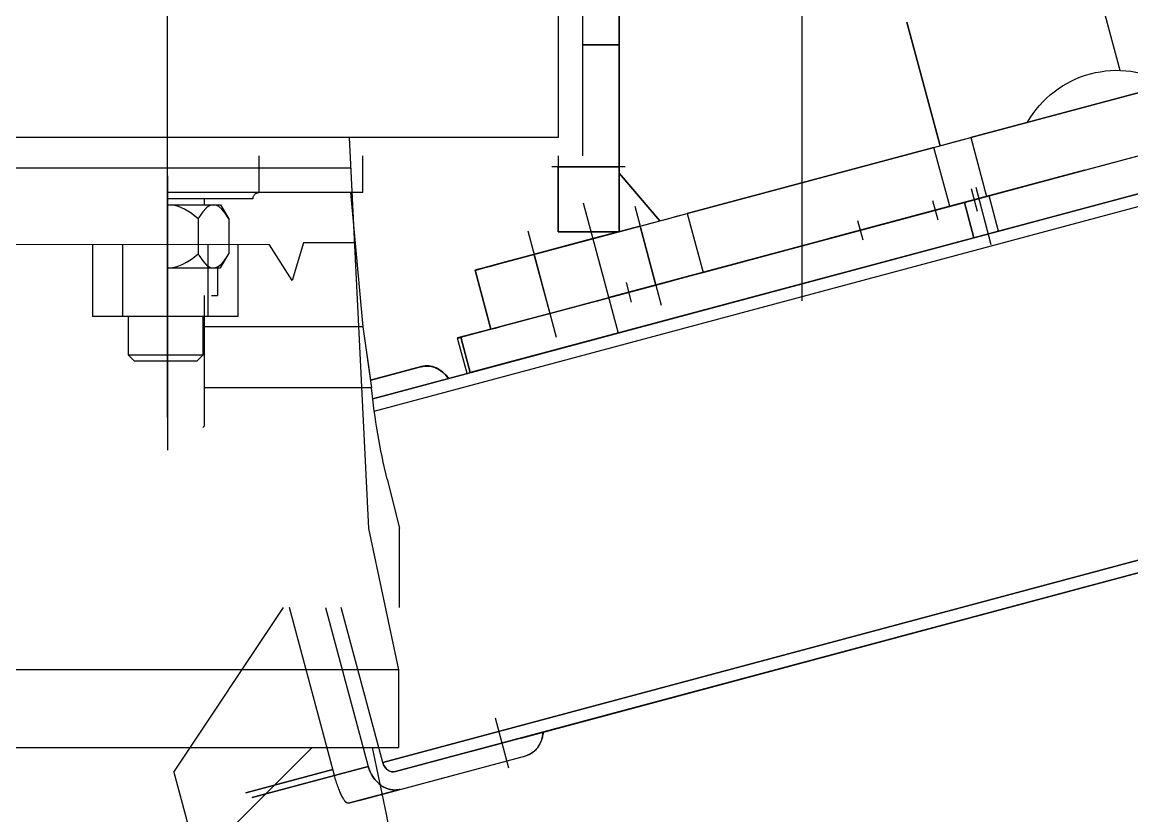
# Model space of a CAD drawing. Extents: x 39751 to 116307, y -36149 to -14965.
# Drawn here: x 65673.5 to 65855.4, y -20790.2 to -20660.1 of the extents above; entities that cross this region are included whole.
import ezdxf

# ---------------------------------------------------------------- set-up
doc = ezdxf.new("R2010")
doc.units = 0
doc.header["$LTSCALE"] = 1500
doc.linetypes.add('DASHDOT', pattern=[25.4, 12.7, -6.35, 0, -6.35])
doc.linetypes.add('PHANTOM', pattern=[0.95, 0.76, -0.05, 0.02, -0.05, 0.02, -0.05])
doc.layers.add('01', color=7, linetype='Continuous')

# ---------------------------------------------------------------- blocks, each defined once
blk = doc.blocks.new('A$C2D1C109C')
for p, q in [((150.67, 943.67), (150.67, 782.67)), ((214.67, 736.76), (214.67, 823.07)), ((184.92, 782.67), (181.74, 718.55)), ((184.06, 765.38), (192.38, 765.38)), ((192.38, 765.38), (194.24, 759.21)), ((194.24, 759.21), (197.94, 765.06)), ((203.15, 765.06), (203.15, 753.31)), ((208.09, 765.06), (208.09, 753.31)), ((222.05, 765.06), (222.05, 753.31)), ((226.98, 765.06), (226.98, 753.31)), ((203.15, 753.31), (226.98, 753.31)), ((206.17, 753.31), (223.8, 753.31)), ((208.88, 753.31), (208.88, 746.99)), ((221.1, 746.99), (221.1, 753.31)), ((208.88, 746.99), (209.88, 745.99)), ((208.88, 746.99), (221.1, 746.99)), ((209.88, 745.99), (220.1, 745.99)), ((220.1, 745.99), (221.1, 746.99)), ((181.74, 718.55), (176.82, 695.37)), ((176.82, 695.37), (176.82, 682.67)), ((190.95, 682.67), (212.26, 661.4))]:
    blk.add_line(p, q)
at = {"linetype": 'DASHDOT', "ltscale": 0.339619}
blk.add_line((110.67, 755.88), (110.67, 891.73), dxfattribs=at)
at = {"ltscale": 0.122096}
for p, q in [((140.67, 776.8), (140.67, 825.64)), ((140.67, 825.64), (140.67, 776.8))]:
    blk.add_line(p, q, dxfattribs=at)
at = {"ltscale": 0.039349}
blk.add_line((58.53, 793.65), (62.61, 808.85), dxfattribs=at)
blk.add_line((58.53, 793.65), (62.61, 808.85), dxfattribs=at)
at = {"ltscale": 0.039272}
blk.add_line((58.54, 793.65), (62.61, 808.82), dxfattribs=at)
blk.add_line((58.54, 793.65), (62.61, 808.82), dxfattribs=at)
blk.add_line((58.54, 793.65), (62.61, 808.82), dxfattribs=at)
at = {"ltscale": 0.019398}
blk.add_line((140.67, 805.61), (140.67, 797.85), dxfattribs=at)
at = {"linetype": 'PHANTOM', "ltscale": 0.064947}
blk.add_line((146.66, 805.61), (146.66, 779.63), dxfattribs=at)
at = {"ltscale": 0.003354}
blk.add_line((140.67, 802.64), (140.67, 801.3), dxfattribs=at)
at = {"ltscale": 0.052406}
for p, q in [((93.49, 801.55), (88.06, 781.3)), ((88.06, 781.3), (93.49, 801.55)), ((88.06, 781.3), (93.49, 801.55))]:
    blk.add_line(p, q, dxfattribs=at)
at = {"ltscale": 0.00294}
blk.add_line((140.67, 801.3), (140.67, 800.12), dxfattribs=at)
at = {"ltscale": 0.002412}
blk.add_line((140.67, 800.12), (140.67, 799.16), dxfattribs=at)
at = {"ltscale": 0.001792}
blk.add_line((140.67, 799.16), (140.67, 798.44), dxfattribs=at)
at = {"ltscale": 0.135205}
for p, q in [((83.02, 782.65), (30.78, 796.65)), ((30.78, 796.65), (83.02, 782.65))]:
    blk.add_line(p, q, dxfattribs=at)
at = {"ltscale": 0.001104}
blk.add_line((140.67, 798.44), (140.67, 798), dxfattribs=at)
at = {"ltscale": 0.000372314}
blk.add_line((140.67, 798), (140.67, 797.85), dxfattribs=at)
at = {"ltscale": 0.05}
blk.add_line((140.67, 777.85), (140.67, 797.85), dxfattribs=at)
at = {"ltscale": 0.015}
for p, q in [((140.67, 797.85), (146.67, 797.85)), ((78.46, 767.31), (80.02, 773.1)), ((78.46, 767.31), (80.02, 773.1)), ((82.5, 766.22), (84.05, 772.02)), ((84.05, 772.02), (82.5, 766.22)), ((166.6, 749.9), (165.05, 744.11)), ((165.05, 744.11), (166.6, 749.9)), ((165.57, 743.96), (167.13, 749.76))]:
    blk.add_line(p, q, dxfattribs=at)
at = {"ltscale": 0.014999}
blk.add_line((146.66, 797.85), (140.67, 797.85), dxfattribs=at)
blk.add_line((146.66, 797.85), (140.67, 797.85), dxfattribs=at)
at = {"ltscale": 0.000241089}
blk.add_line((140.67, 797.85), (140.67, 797.76), dxfattribs=at)
at = {"ltscale": 0.000720215}
blk.add_line((140.67, 797.76), (140.67, 797.47), dxfattribs=at)
at = {"ltscale": 0.001192}
blk.add_line((140.67, 797.47), (140.67, 796.99), dxfattribs=at)
at = {"ltscale": 0.001653}
blk.add_line((140.67, 796.99), (140.67, 796.33), dxfattribs=at)
at = {"ltscale": 0.002098}
blk.add_line((140.67, 796.33), (140.67, 795.49), dxfattribs=at)
at = {"ltscale": 0.002522}
blk.add_line((140.67, 795.49), (140.67, 794.48), dxfattribs=at)
at = {"ltscale": 0.002923}
blk.add_line((140.67, 794.48), (140.67, 793.31), dxfattribs=at)
at = {"ltscale": 0.003296}
blk.add_line((140.67, 793.31), (140.67, 791.99), dxfattribs=at)
at = {"ltscale": 0.003635}
blk.add_line((140.67, 791.99), (140.67, 790.54), dxfattribs=at)
at = {"ltscale": 0.003941}
blk.add_line((140.67, 790.54), (140.67, 788.96), dxfattribs=at)
at = {"ltscale": 0.004208}
blk.add_line((140.67, 788.96), (140.67, 787.28), dxfattribs=at)
at = {"ltscale": 0.135206}
blk.add_line((80.43, 772.99), (28.19, 786.99), dxfattribs=at)
blk.add_line((80.43, 772.99), (28.19, 786.99), dxfattribs=at)
at = {"ltscale": 0.004436}
blk.add_line((140.67, 787.28), (140.67, 785.51), dxfattribs=at)
at = {"ltscale": 0.114682}
blk.add_line((80.02, 773.1), (35.71, 784.97), dxfattribs=at)
blk.add_line((80.02, 773.1), (35.71, 784.97), dxfattribs=at)
at = {"ltscale": 0.00462}
blk.add_line((140.67, 785.51), (140.67, 783.66), dxfattribs=at)
at = {"ltscale": 0.025}
for p, q in [((83.02, 782.65), (80.43, 772.99)), ((83.02, 782.65), (80.43, 772.99)), ((86.46, 771.37), (89.05, 781.03)), ((86.46, 771.37), (89.05, 781.03)), ((150.67, 777.85), (140.67, 777.85)), ((150.67, 777.85), (140.67, 777.85)), ((129.48, 770.2), (126.89, 760.54)), ((129.48, 770.2), (126.89, 760.54)), ((134.63, 758.47), (137.22, 768.13)), ((134.63, 758.47), (137.22, 768.13)), ((140.67, 767.2), (150.67, 767.2)), ((140.67, 767.2), (150.67, 767.2)), ((150.67, 767.2), (140.67, 767.2)), ((140.67, 767.2), (150.67, 767.2)), ((154.61, 763.47), (152.02, 753.81)), ((154.61, 763.47), (152.02, 753.81)), ((164.27, 760.88), (154.61, 763.47)), ((161.68, 751.22), (164.27, 760.88)), ((164.27, 760.88), (161.68, 751.22)), ((152.02, 753.81), (161.68, 751.22))]:
    blk.add_line(p, q, dxfattribs=at)
at = {"ltscale": 0.00645}
blk.add_line((85.51, 781.98), (83.02, 782.65), dxfattribs=at)
at = {"ltscale": 0.015615}
for p, q in [((89.05, 781.03), (83.02, 782.65)), ((80.43, 772.99), (86.46, 771.37))]:
    blk.add_line(p, q, dxfattribs=at)
at = {"ltscale": 0.00476}
blk.add_line((140.67, 783.66), (140.67, 781.75), dxfattribs=at)
at = {"ltscale": 0.13}
for p, q in [((101.13, 767.44), (50.9, 780.9)), ((139.08, 757.28), (88.85, 770.73))]:
    blk.add_line(p, q, dxfattribs=at)
at = {"ltscale": 0.009165}
blk.add_line((89.05, 781.03), (85.51, 781.98), dxfattribs=at)
at = {"ltscale": 0.104629}
for p, q in [((129.48, 770.2), (89.05, 781.03)), ((89.05, 781.03), (129.48, 770.2))]:
    blk.add_line(p, q, dxfattribs=at)
at = {"ltscale": 0.004854}
blk.add_line((140.67, 781.75), (140.67, 779.81), dxfattribs=at)
at = {"ltscale": 0.0049}
blk.add_line((140.67, 779.81), (140.67, 777.85), dxfattribs=at)
at = {"ltscale": 0.004453}
blk.add_line((150.67, 779.63), (150.67, 777.85), dxfattribs=at)
blk.add_line((150.67, 779.63), (150.67, 777.85), dxfattribs=at)
at = {"linetype": 'PHANTOM', "ltscale": 0.015}
for p, q in [((182.67, 773.63), (182.67, 779.63)), ((199.67, 773.63), (199.67, 779.63))]:
    blk.add_line(p, q, dxfattribs=at)
at = {"linetype": 'PHANTOM', "ltscale": 0.015005}
blk.add_line((182.67, 773.63), (182.67, 779.63), dxfattribs=at)
at = {"linetype": 'DASHDOT', "ltscale": 0.018}
blk.add_line((214.67, 773.03), (214.67, 780.23), dxfattribs=at)
at = {"ltscale": 0.363802}
for p, q in [((181.04, 739.82), (40.47, 777.49)), ((40.47, 777.49), (181.04, 739.82))]:
    blk.add_line(p, q, dxfattribs=at)
at = {"ltscale": 0.030923}
blk.add_line((76.31, 774.1), (64.36, 777.3), dxfattribs=at)
at = {"ltscale": 0.095169}
blk.add_line((64.36, 777.3), (101.13, 767.44), dxfattribs=at)
at = {"ltscale": 0.025704}
for p, q in [((133.97, 769), (140.67, 776.8)), ((140.67, 776.8), (133.97, 769))]:
    blk.add_line(p, q, dxfattribs=at)
at = {"linetype": 'DASHDOT', "ltscale": 0.030001}
blk.add_line((139.67, 777.85), (151.67, 777.85), dxfattribs=at)
at = {"ltscale": 0.026621}
for p, q in [((140.67, 777.85), (140.67, 767.2)), ((140.67, 777.85), (140.67, 767.2)), ((150.67, 767.2), (150.67, 777.85)), ((150.67, 777.85), (150.67, 767.2))]:
    blk.add_line(p, q, dxfattribs=at)
at = {"ltscale": 0.023985}
for p, q in [((140.67, 776.8), (140.67, 767.2)), ((140.67, 776.8), (140.67, 767.2)), ((140.67, 767.2), (140.67, 776.8)), ((140.67, 776.8), (140.67, 767.2))]:
    blk.add_line(p, q, dxfattribs=at)
at = {"ltscale": 0.360416}
blk.add_line((180.79, 737.82), (41.54, 775.13), dxfattribs=at)
blk.add_line((180.79, 737.82), (41.54, 775.13), dxfattribs=at)
at = {"linetype": 'DASHDOT', "ltscale": 0.1125}
blk.add_line((214.67, 776.38), (214.67, 731.38), dxfattribs=at)
at = {"ltscale": 0.015955}
blk.add_line((82.47, 772.44), (76.31, 774.1), dxfattribs=at)
at = {"linetype": 'DASHDOT', "ltscale": 0.024268}
blk.add_line((79.65, 765.07), (82.16, 774.45), dxfattribs=at)
at = {"ltscale": 0.010445}
blk.add_line((84.05, 772.02), (80.02, 773.1), dxfattribs=at)
at = {"ltscale": 0.001281}
for p, q in [((80.51, 772.97), (80.02, 773.1)), ((78.96, 767.17), (78.46, 767.31))]:
    blk.add_line(p, q, dxfattribs=at)
at = {"ltscale": 0.006451}
blk.add_line((82.92, 772.32), (80.43, 772.99), dxfattribs=at)
at = {"linetype": 'DASHDOT', "ltscale": 0.009572}
blk.add_line((82.97, 774.29), (81.98, 770.59), dxfattribs=at)
at = {"linetype": 'PHANTOM', "ltscale": 0.055226}
blk.add_line((184.67, 773.63), (182.67, 751.63), dxfattribs=at)
blk.add_line((184.67, 773.63), (182.67, 751.63), dxfattribs=at)
at = {"linetype": 'PHANTOM', "ltscale": 0.022446}
blk.add_line((182.67, 773.63), (191.64, 773.63), dxfattribs=at)
at = {"linetype": 'PHANTOM', "ltscale": 0.037524}
blk.add_line((184.67, 773.63), (199.67, 773.63), dxfattribs=at)
at = {"linetype": 'PHANTOM', "ltscale": 0.020054}
blk.add_line((191.64, 773.63), (199.67, 773.63), dxfattribs=at)
at = {"linetype": 'PHANTOM', "ltscale": 0.0375}
blk.add_line((199.67, 773.63), (214.67, 773.63), dxfattribs=at)
at = {"ltscale": 0.001397}
blk.add_line((81.05, 772.82), (80.51, 772.97), dxfattribs=at)
at = {"ltscale": 0.00146}
for p, q in [((81.62, 772.67), (81.05, 772.82)), ((80.06, 766.88), (79.5, 767.03))]:
    blk.add_line(p, q, dxfattribs=at)
at = {"ltscale": 0.001466}
for p, q in [((82.18, 772.52), (81.62, 772.67)), ((80.63, 766.73), (80.06, 766.88))]:
    blk.add_line(p, q, dxfattribs=at)
at = {"ltscale": 0.001416}
blk.add_line((82.73, 772.37), (82.18, 772.52), dxfattribs=at)
at = {"ltscale": 0.026346}
blk.add_line((82.47, 772.44), (92.65, 769.72), dxfattribs=at)
at = {"ltscale": 0.001312}
for p, q in [((83.24, 772.24), (82.73, 772.37)), ((81.68, 766.44), (81.18, 766.58))]:
    blk.add_line(p, q, dxfattribs=at)
at = {"ltscale": 0.009164}
blk.add_line((86.46, 771.37), (82.92, 772.32), dxfattribs=at)
at = {"ltscale": 0.001156}
for p, q in [((83.68, 772.12), (83.24, 772.24)), ((82.13, 766.32), (81.68, 766.44))]:
    blk.add_line(p, q, dxfattribs=at)
at = {"ltscale": 0.01375}
for p, q in [((88.85, 770.73), (83.54, 772.16)), ((83.54, 772.16), (88.85, 770.73)), ((106.44, 766.02), (101.13, 767.44)), ((101.13, 767.44), (106.44, 766.02))]:
    blk.add_line(p, q, dxfattribs=at)
at = {"ltscale": 0.00095735}
for p, q in [((84.05, 772.02), (83.68, 772.12)), ((82.5, 766.22), (82.13, 766.32))]:
    blk.add_line(p, q, dxfattribs=at)
at = {"ltscale": 0.213657}
blk.add_line((166.6, 749.9), (84.05, 772.02), dxfattribs=at)
blk.add_line((166.6, 749.9), (84.05, 772.02), dxfattribs=at)
at = {"ltscale": 0.10463}
blk.add_line((126.89, 760.54), (86.46, 771.37), dxfattribs=at)
blk.add_line((126.89, 760.54), (86.46, 771.37), dxfattribs=at)
at = {"linetype": 'DASHDOT', "ltscale": 0.00825}
for p, q in [((89.28, 772.33), (88.43, 769.14)), ((101.56, 769.04), (100.7, 765.85)), ((139.51, 758.87), (138.66, 755.68))]:
    blk.add_line(p, q, dxfattribs=at)
at = {"linetype": 'DASHDOT', "ltscale": 0.042023}
blk.add_line((138.1, 771.42), (133.75, 755.18), dxfattribs=at)
at = {"linetype": 'DASHDOT', "ltscale": 0.03}
for p, q in [((143.4, 760.29), (146.5, 771.88)), ((143.91, 762.19), (140.81, 750.6))]:
    blk.add_line(p, q, dxfattribs=at)
at = {"linetype": 'PHANTOM', "ltscale": 0.035}
blk.add_line((214.67, 772.63), (200.67, 772.63), dxfattribs=at)
at = {"linetype": 'PHANTOM', "ltscale": 0.006706}
blk.add_line((205.99, 771.63), (204.65, 769.31), dxfattribs=at)
at = {"linetype": 'PHANTOM', "ltscale": 0.002905}
blk.add_line((207.15, 771.63), (205.99, 771.63), dxfattribs=at)
at = {"linetype": 'PHANTOM', "ltscale": 0.007497}
blk.add_line((210.15, 771.63), (207.15, 771.63), dxfattribs=at)
at = {"linetype": 'PHANTOM', "ltscale": 0.002499}
blk.add_line((208.67, 772.63), (208.67, 771.63), dxfattribs=at)
at = {"linetype": 'PHANTOM', "ltscale": 0.011282}
for p, q in [((214.67, 771.63), (210.15, 771.63)), ((214.67, 761.26), (210.15, 761.26))]:
    blk.add_line(p, q, dxfattribs=at)
at = {"ltscale": 0.009831}
blk.add_line((88.85, 770.73), (92.65, 769.72), dxfattribs=at)
at = {"ltscale": 0.003983}
blk.add_line((131.02, 769.79), (129.48, 770.2), dxfattribs=at)
at = {"ltscale": 0.020039}
blk.add_line((137.22, 768.13), (129.48, 770.2), dxfattribs=at)
at = {"ltscale": 0.004847}
for p, q in [((132.89, 769.29), (131.02, 769.79)), ((130.3, 759.63), (128.43, 760.13))]:
    blk.add_line(p, q, dxfattribs=at)
at = {"linetype": 'PHANTOM', "ltscale": 0.000662749}
blk.add_line((209.52, 769.54), (209.66, 769.31), dxfattribs=at)
at = {"ltscale": 0.012287}
for p, q in [((73.72, 768.58), (78.46, 767.31)), ((164.34, 744.3), (159.59, 745.57))]:
    blk.add_line(p, q, dxfattribs=at)
at = {"ltscale": 0.00545}
for p, q in [((135, 768.72), (132.89, 769.29)), ((132.41, 759.06), (130.3, 759.63))]:
    blk.add_line(p, q, dxfattribs=at)
at = {"ltscale": 0.00576}
for p, q in [((137.22, 768.13), (135, 768.72)), ((134.63, 758.47), (132.41, 759.06))]:
    blk.add_line(p, q, dxfattribs=at)
at = {"ltscale": 0.045}
for p, q in [((154.61, 763.47), (137.22, 768.13)), ((137.22, 768.13), (154.61, 763.47)), ((152.02, 753.81), (134.63, 758.47)), ((152.02, 753.81), (134.63, 758.47))]:
    blk.add_line(p, q, dxfattribs=at)
at = {"linetype": 'PHANTOM', "ltscale": 0.014305}
for p, q in [((204.65, 769.31), (204.65, 763.59)), ((209.66, 769.31), (209.66, 763.59))]:
    blk.add_line(p, q, dxfattribs=at)
at = {"ltscale": 0.010446}
blk.add_line((78.46, 767.31), (82.5, 766.22), dxfattribs=at)
at = {"ltscale": 0.001398}
blk.add_line((79.5, 767.03), (78.96, 767.17), dxfattribs=at)
at = {"ltscale": 0.001415}
blk.add_line((81.18, 766.58), (80.63, 766.73), dxfattribs=at)
at = {"ltscale": 0.213658}
for p, q in [((82.5, 766.22), (165.05, 744.11)), ((165.05, 744.11), (82.5, 766.22))]:
    blk.add_line(p, q, dxfattribs=at)
at = {"ltscale": 0.103653}
blk.add_line((102.31, 767.13), (142.36, 756.4), dxfattribs=at)
at = {"ltscale": 0.095168}
blk.add_line((102.31, 767.13), (139.08, 757.28), dxfattribs=at)
at = {"ltscale": 0.000575256}
blk.add_line((140.9, 767.2), (140.67, 767.2), dxfattribs=at)
at = {"ltscale": 0.010813}
blk.add_line((140.77, 767.21), (144.95, 766.09), dxfattribs=at)
at = {"ltscale": 0.010815}
blk.add_line((144.95, 766.09), (140.77, 767.21), dxfattribs=at)
at = {"ltscale": 0.024422}
blk.add_line((150.67, 767.2), (140.9, 767.2), dxfattribs=at)
at = {"ltscale": 7.19998e-05}
blk.add_line((144.94, 766.06), (144.95, 766.09), dxfattribs=at)
blk.add_line((144.94, 766.06), (144.95, 766.09), dxfattribs=at)
at = {"ltscale": 0.009754}
blk.add_line((144.95, 766.09), (148.72, 765.08), dxfattribs=at)
at = {"ltscale": 0.049999}
blk.add_line((144.95, 766.09), (164.27, 760.91), dxfattribs=at)
at = {"linetype": 'DASHDOT', "ltscale": 0.045}
blk.add_line((155.64, 767.33), (150.98, 749.94), dxfattribs=at)
at = {"ltscale": 0.00938}
blk.add_line((148.72, 765.08), (152.34, 764.1), dxfattribs=at)
at = {"ltscale": 0.008644}
blk.add_line((152.34, 764.1), (155.68, 763.21), dxfattribs=at)
at = {"ltscale": 0.004877}
blk.add_line((156.49, 762.96), (154.61, 763.47), dxfattribs=at)
at = {"ltscale": 0.007578}
blk.add_line((155.68, 763.21), (158.61, 762.43), dxfattribs=at)
at = {"ltscale": 0.00469}
for p, q in [((158.3, 762.48), (156.49, 762.96)), ((155.72, 752.82), (153.9, 753.3))]:
    blk.add_line(p, q, dxfattribs=at)
at = {"ltscale": 0.004322}
for p, q in [((159.97, 762.03), (158.3, 762.48)), ((157.39, 752.37), (155.72, 752.82))]:
    blk.add_line(p, q, dxfattribs=at)
at = {"ltscale": 0.006218}
blk.add_line((158.61, 762.43), (161.01, 761.78), dxfattribs=at)
at = {"linetype": 'PHANTOM', "ltscale": 0.006708}
blk.add_line((205.99, 761.26), (204.65, 763.59), dxfattribs=at)
at = {"linetype": 'PHANTOM', "ltscale": 0.000662091}
blk.add_line((209.52, 763.36), (209.66, 763.59), dxfattribs=at)
at = {"ltscale": 0.003982}
blk.add_line((128.43, 760.13), (126.89, 760.54), dxfattribs=at)
at = {"ltscale": 0.02004}
blk.add_line((126.89, 760.54), (134.63, 758.47), dxfattribs=at)
at = {"ltscale": 0.003788}
blk.add_line((161.44, 761.64), (159.97, 762.03), dxfattribs=at)
at = {"ltscale": 0.004621}
blk.add_line((161.01, 761.78), (162.8, 761.3), dxfattribs=at)
at = {"ltscale": 0.003109}
for p, q in [((162.64, 761.32), (161.44, 761.64)), ((160.05, 751.66), (158.85, 751.98))]:
    blk.add_line(p, q, dxfattribs=at)
at = {"ltscale": 0.00231}
for p, q in [((163.53, 761.08), (162.64, 761.32)), ((160.94, 751.42), (160.05, 751.66))]:
    blk.add_line(p, q, dxfattribs=at)
at = {"ltscale": 0.002845}
blk.add_line((162.8, 761.3), (163.9, 761.01), dxfattribs=at)
at = {"ltscale": 0.001422}
blk.add_line((164.08, 760.93), (163.53, 761.08), dxfattribs=at)
at = {"ltscale": 0.000960496}
blk.add_line((163.9, 761.01), (164.27, 760.91), dxfattribs=at)
at = {"ltscale": 0.000480248}
blk.add_line((164.27, 760.88), (164.08, 760.93), dxfattribs=at)
at = {"ltscale": 6.77257e-05}
for p, q in [((164.26, 760.88), (164.27, 760.91)), ((165.89, 750.12), (165.88, 750.09))]:
    blk.add_line(p, q, dxfattribs=at)
at = {"ltscale": 6.69868e-05}
blk.add_line((164.27, 760.91), (164.26, 760.88), dxfattribs=at)
at = {"linetype": 'PHANTOM', "ltscale": 0.002902}
blk.add_line((207.15, 761.26), (205.99, 761.26), dxfattribs=at)
at = {"linetype": 'PHANTOM', "ltscale": 0.011325}
blk.add_line((206.48, 761.26), (206.48, 756.73), dxfattribs=at)
at = {"linetype": 'PHANTOM', "ltscale": 3.05176e-06}
for p in [(207.15, 761.26), (207.16, 761.26)]:
    blk.add_line(p, (207.15, 761.26), dxfattribs=at)
at = {"linetype": 'PHANTOM', "ltscale": 0.007494}
blk.add_line((210.15, 761.26), (207.16, 761.26), dxfattribs=at)
at = {"ltscale": 0.013751}
for p, q in [((144.39, 755.85), (139.08, 757.28)), ((139.08, 757.28), (144.39, 755.85))]:
    blk.add_line(p, q, dxfattribs=at)
at = {"linetype": 'PHANTOM', "ltscale": 0.002504}
blk.add_line((207.48, 756.73), (206.48, 756.73), dxfattribs=at)
at = {"linetype": 'PHANTOM', "ltscale": 0.053462}
blk.add_line((208.67, 756.73), (208.67, 735.35), dxfattribs=at)
at = {"ltscale": 0.050001}
blk.add_line((161.68, 751.22), (142.36, 756.4), dxfattribs=at)
at = {"ltscale": 0.004876}
blk.add_line((153.9, 753.3), (152.02, 753.81), dxfattribs=at)
at = {"ltscale": 0.003789}
blk.add_line((158.85, 751.98), (157.39, 752.37), dxfattribs=at)
at = {"ltscale": 0.001423}
blk.add_line((161.49, 751.27), (160.94, 751.42), dxfattribs=at)
at = {"ltscale": 0.000480985}
blk.add_line((161.68, 751.22), (161.49, 751.27), dxfattribs=at)
at = {"ltscale": 0.010884}
blk.add_line((161.69, 751.25), (165.89, 750.12), dxfattribs=at)
blk.add_line((161.69, 751.25), (165.89, 750.12), dxfattribs=at)
at = {"linetype": 'PHANTOM', "ltscale": 0.025259}
blk.add_line((182.67, 751.63), (181.22, 741.63), dxfattribs=at)
at = {"linetype": 'PHANTOM', "ltscale": 0.022159}
blk.add_line((182.67, 751.63), (181.4, 742.86), dxfattribs=at)
at = {"linetype": 'PHANTOM', "ltscale": 0.064999}
blk.add_line((182.67, 751.63), (208.67, 751.63), dxfattribs=at)
at = {"ltscale": 7.18015e-05}
blk.add_line((165.89, 750.12), (165.88, 750.09), dxfattribs=at)
at = {"ltscale": 0.003199}
blk.add_line((165.89, 750.12), (167.13, 749.79), dxfattribs=at)
at = {"ltscale": 0.001117}
blk.add_line((165.89, 750.12), (166.32, 750.01), dxfattribs=at)
at = {"ltscale": 0.000906829}
blk.add_line((166.32, 750.01), (166.67, 749.91), dxfattribs=at)
at = {"ltscale": 0.001357}
blk.add_line((167.13, 749.76), (166.6, 749.9), dxfattribs=at)
at = {"ltscale": 0.000721944}
blk.add_line((166.88, 749.83), (166.6, 749.9), dxfattribs=at)
at = {"ltscale": 0.000664935}
blk.add_line((166.67, 749.91), (166.93, 749.84), dxfattribs=at)
at = {"ltscale": 0.00045656}
blk.add_line((167.06, 749.78), (166.88, 749.83), dxfattribs=at)
at = {"ltscale": 0.000396406}
blk.add_line((166.93, 749.84), (167.08, 749.8), dxfattribs=at)
at = {"ltscale": 0.000176923}
blk.add_line((167.13, 749.76), (167.06, 749.78), dxfattribs=at)
at = {"ltscale": 0.000113821}
blk.add_line((167.08, 749.8), (167.13, 749.79), dxfattribs=at)
at = {"ltscale": 6.81199e-05}
blk.add_line((167.13, 749.79), (167.12, 749.76), dxfattribs=at)
at = {"ltscale": 0.003197}
blk.add_line((165.57, 743.96), (164.34, 744.3), dxfattribs=at)
at = {"ltscale": 0.000720471}
blk.add_line((165.33, 744.03), (165.05, 744.11), dxfattribs=at)
at = {"ltscale": 0.000458034}
blk.add_line((165.51, 743.98), (165.33, 744.03), dxfattribs=at)
at = {"ltscale": 0.000175252}
blk.add_line((165.57, 743.96), (165.51, 743.98), dxfattribs=at)
at = {"ltscale": 0.007903}
blk.add_line((168.64, 743.17), (165.58, 743.99), dxfattribs=at)
at = {"ltscale": 0.021641}
for p, q in [((181.4, 742.86), (173.04, 745.1)), ((173.04, 745.1), (181.4, 742.86))]:
    blk.add_line(p, q, dxfattribs=at)
at = {"ltscale": 0.021631}
blk.add_line((173.04, 745.07), (181.4, 742.83), dxfattribs=at)
blk.add_line((173.04, 745.07), (181.4, 742.83), dxfattribs=at)
at = {"linetype": 'PHANTOM', "ltscale": 0.068608}
blk.add_line((181.22, 741.63), (208.67, 741.63), dxfattribs=at)
at = {"linetype": 'PHANTOM', "ltscale": 0.000760127}
blk.add_line((208.88, 735.13), (208.67, 735.35), dxfattribs=at)
at = {"linetype": 'PHANTOM', "ltscale": 0.020616}
blk.add_line((178.67, 726.63), (176.66, 718.63), dxfattribs=at)
at = {"ltscale": 0.394334}
for p, q in [((156.73, 684.22), (4.37, 725.04)), ((179.4, 680.21), (27.05, 721.04)), ((27.05, 721.04), (179.4, 680.21))]:
    blk.add_line(p, q, dxfattribs=at)
at = {"ltscale": 0.394333}
for p, q in [((177.3, 678.71), (24.95, 719.53)), ((24.95, 719.53), (177.3, 678.71))]:
    blk.add_line(p, q, dxfattribs=at)
at = {"linetype": 'PHANTOM', "ltscale": 0.0325}
blk.add_line((176.66, 705.63), (176.66, 718.63), dxfattribs=at)
at = {"ltscale": 0.065792}
blk.add_line((179.4, 680.21), (186.22, 705.63), dxfattribs=at)
blk.add_line((179.4, 680.21), (186.22, 705.63), dxfattribs=at)
at = {"ltscale": 0.067438}
blk.add_line((188.76, 705.63), (181.78, 679.58), dxfattribs=at)
blk.add_line((188.76, 705.63), (181.78, 679.58), dxfattribs=at)
at = {"ltscale": 0.07128}
blk.add_line((187.32, 678.09), (194.7, 705.63), dxfattribs=at)
blk.add_line((187.32, 678.09), (194.7, 705.63), dxfattribs=at)
at = {"linetype": 'PHANTOM', "ltscale": 0.081125}
blk.add_line((213.67, 678.63), (195.67, 705.63), dxfattribs=at)
at = {"ltscale": 0.0354}
for p, q in [((164.8, 682.06), (151.12, 685.72)), ((154.83, 684.73), (168.51, 681.06))]:
    blk.add_line(p, q, dxfattribs=at)
at = {"linetype": 'DASHDOT', "ltscale": 0.02124}
blk.add_line((158.72, 679.29), (160.92, 687.49), dxfattribs=at)
at = {"ltscale": 0.053244}
for p, q in [((156.73, 684.22), (177.3, 678.71)), ((176.53, 675.81), (155.96, 681.32)), ((176.53, 675.81), (155.96, 681.32))]:
    blk.add_line(p, q, dxfattribs=at)
at = {"ltscale": 0.035848}
blk.add_line((169.81, 677.61), (155.96, 681.32), dxfattribs=at)
at = {"ltscale": 0.01434}
for p, q in [((187.32, 678.09), (181.78, 679.58)), ((181.78, 679.58), (187.32, 678.09))]:
    blk.add_line(p, q, dxfattribs=at)
at = {"ltscale": 0.036978}
for p, q in [((187.58, 679.06), (201.86, 675.23)), ((201.86, 675.23), (187.58, 679.06))]:
    blk.add_line(p, q, dxfattribs=at)
at = {"linetype": 'PHANTOM', "ltscale": 0.028504}
blk.add_line((213.67, 678.63), (210.67, 667.63), dxfattribs=at)
at = {"ltscale": 2.99788e-05}
blk.add_line((169.79, 677.61), (169.81, 677.61), dxfattribs=at)
at = {"ltscale": 3.31242e-05}
blk.add_line((169.81, 677.61), (169.79, 677.61), dxfattribs=at)
at = {"ltscale": 0.034839}
blk.add_line((183.27, 674), (169.81, 677.61), dxfattribs=at)
at = {"ltscale": 0.034931}
for p, q in [((200.81, 674.48), (187.32, 678.09)), ((187.32, 678.09), (200.81, 674.48))]:
    blk.add_line(p, q, dxfattribs=at)
at = {"ltscale": 0.022028}
for p, q in [((185.04, 673.53), (176.53, 675.81)), ((176.53, 675.81), (185.04, 673.53))]:
    blk.add_line(p, q, dxfattribs=at)
at = {"ltscale": 0.004585}
blk.add_line((183.27, 674), (185.04, 673.53), dxfattribs=at)
at = {"linetype": 'PHANTOM'}
for points in [[(204.65, 769.31), (205.23, 770.22), (205.76, 770.88), (206.26, 771.32), (206.71, 771.55), (207.15, 771.63)], [(207.15, 771.63), (207.54, 771.57), (207.94, 771.39), (208.35, 771.07), (208.91, 770.45), (209.52, 769.54)], [(209.66, 769.31), (210.82, 770.22), (211.88, 770.88), (212.39, 771.12), (212.88, 771.32), (213.78, 771.55), (214.66, 771.63)], [(207.15, 761.26), (206.76, 761.32), (206.37, 761.51), (205.96, 761.82), (205.68, 762.11), (205.39, 762.46), (205.03, 762.97), (204.65, 763.59)], [(209.52, 763.36), (208.88, 762.41), (208.57, 762.04), (208.27, 761.75), (208.01, 761.55), (207.75, 761.4), (207.45, 761.3), (207.16, 761.26)], [(214.66, 761.26), (213.89, 761.32), (213.09, 761.51), (212.28, 761.82), (211.46, 762.26), (210.59, 762.84), (209.66, 763.59)]]:
    blk.add_lwpolyline(points, dxfattribs=at)
blk.add_lwpolyline([(185.04, 673.53), (185.14, 673.52), (185.26, 673.57)])
for centre, radius, start, end in [((59.04, 776.76), 16.9, 75, 120.2397), ((59.04, 776.76), 16.9, 29.7603, 75), ((172.74, 740.44), 4.92, 125.7766, 136.4244), ((172.74, 740.41), 4.92, 125.7766, 136.4244), ((172.43, 740.88), 4.39, 114.3187, 125.8157), ((172.43, 740.85), 4.39, 114.3187, 125.8157), ((172.23, 741.31), 3.91, 101.9333, 114.3444), ((172.23, 741.28), 3.91, 101.9333, 114.3444), ((172.16, 741.66), 3.56, 88.7233, 101.9383), ((172.16, 741.63), 3.56, 88.7233, 101.9383), ((172.16, 741.84), 3.38, 75.0125, 88.7075), ((172.16, 741.81), 3.38, 75.0125, 88.7075), ((173.09, 740.1), 5.42, 136.3678, 145.717), ((173.09, 740.07), 5.41, 136.3629, 145.403), ((158.5, 685.62), 5.41, 184.6106, 193.6373), ((158.02, 685.5), 4.92, 193.5756, 204.2234), ((157.54, 685.28), 4.39, 204.1843, 215.6813), ((157.15, 685), 3.91, 215.6556, 228.0667), ((156.92, 684.74), 3.56, 228.0617, 241.2767), ((156.83, 684.58), 3.38, 241.2925, 254.9875), ((177.65, 680.01), 1.35, 255.0125, 268.7075), ((177.65, 680.08), 1.42, 268.7233, 281.9383), ((177.63, 680.22), 1.56, 281.9333, 294.3444), ((177.55, 680.39), 1.75, 294.3187, 305.8157), ((177.42, 680.57), 1.97, 305.7766, 316.4244), ((177.28, 680.71), 2.17, 316.3791, 326.3466), ((177.14, 680.8), 2.33, 326.2994, 335.8021), ((177.06, 680.84), 2.42, 335.7548, 345.0236), ((176.13, 681.05), 5.83, 326.2994, 335.8021), ((175.93, 681.14), 6.06, 335.7548, 345.0236), ((176.83, 680.46), 4.92, 305.7766, 316.4244), ((176.46, 680.82), 5.43, 316.3791, 326.3466), ((166.53, 683.54), 21.49, 340.2091, 342.7151), ((166.53, 683.54), 21.49, 340.2093, 342.7149), ((164.09, 684.31), 24.05, 342.6876, 345.0122), ((164.09, 684.31), 24.05, 342.6877, 345.0122), ((177.4, 679.07), 3.38, 255.0125, 268.7075), ((177.4, 679.25), 3.56, 268.7233, 281.9383), ((177.33, 679.6), 3.91, 281.9333, 294.3444), ((177.14, 680.03), 4.39, 294.3187, 305.8157), ((175.61, 679.96), 11.73, 333.6333, 337.3867), ((175.6, 679.97), 11.74, 333.6344, 337.3857), ((170.73, 682.02), 17.02, 337.32, 340.2479), ((170.73, 682.02), 17.02, 337.3204, 340.2475), ((185.1, 673.75), 0.228, 255.6058, 281.624), ((185.06, 673.9), 0.382, 281.9203, 300.3493), ((184.7, 674.46), 1.05, 301.8709, 320.7546), ((184.7, 674.46), 1.05, 301.8793, 320.7479), ((183.13, 675.82), 3.13, 319.6519, 328.7262), ((183.13, 675.82), 3.13, 319.6564, 328.7221), ((180.01, 677.76), 6.8, 328.3718, 333.772), ((180.01, 677.76), 6.81, 328.3741, 333.7699)]:
    blk.add_arc(centre, radius, start, end)
for centre, radius, start, end in [((199.67, 772.63), 1, 360, 90), ((81.65, 750.89), 100, 345.9638, 354.6905)]:
    blk.add_arc(centre, radius, start, end, dxfattribs=at)
at = {"extrusion": (0, 0, -1)}
for centre, major_axis, start_param, end_param in [((171.74, 740.27), (1.29, 4.83), -1.165535, 0), ((171.74, 740.24), (1.29, 4.83), -1.159171, 0), ((157.25, 686.15), (1.29, 4.83), 3.141593, 4.300784), ((177.82, 680.64), (1.29, 4.83), 1.570796, 3.141593), ((177.82, 680.64), (0.52, 1.93), 1.570796, 3.141593)]:
    blk.add_ellipse(centre, major_axis=major_axis, ratio=0.819152, start_param=start_param, end_param=end_param, dxfattribs=at)
at = {"layer": '01'}
for p, q in [((150.67, 782.67), (470.99, 782.67)), ((150.67, 782.67), (475.15, 782.67)), ((184.67, 777.6), (449.2, 777.6)), ((197.94, 765.06), (436.51, 765.22)), ((176.82, 695.37), (456.35, 695.37)), ((456.35, 682.67), (176.82, 682.67))]:
    blk.add_line(p, q, dxfattribs=at)
blk.add_arc((616.67, 585.53), 446.21, 167.4257, 342.618, dxfattribs=at)

msp = doc.modelspace()

# ---------------------------------------------------------------- block references
at = {"xscale": -1}
msp.add_blockref('A$C2D1C109C', (65911.98, -21461.69), dxfattribs=at)

doc.saveas('drawing.dxf')
